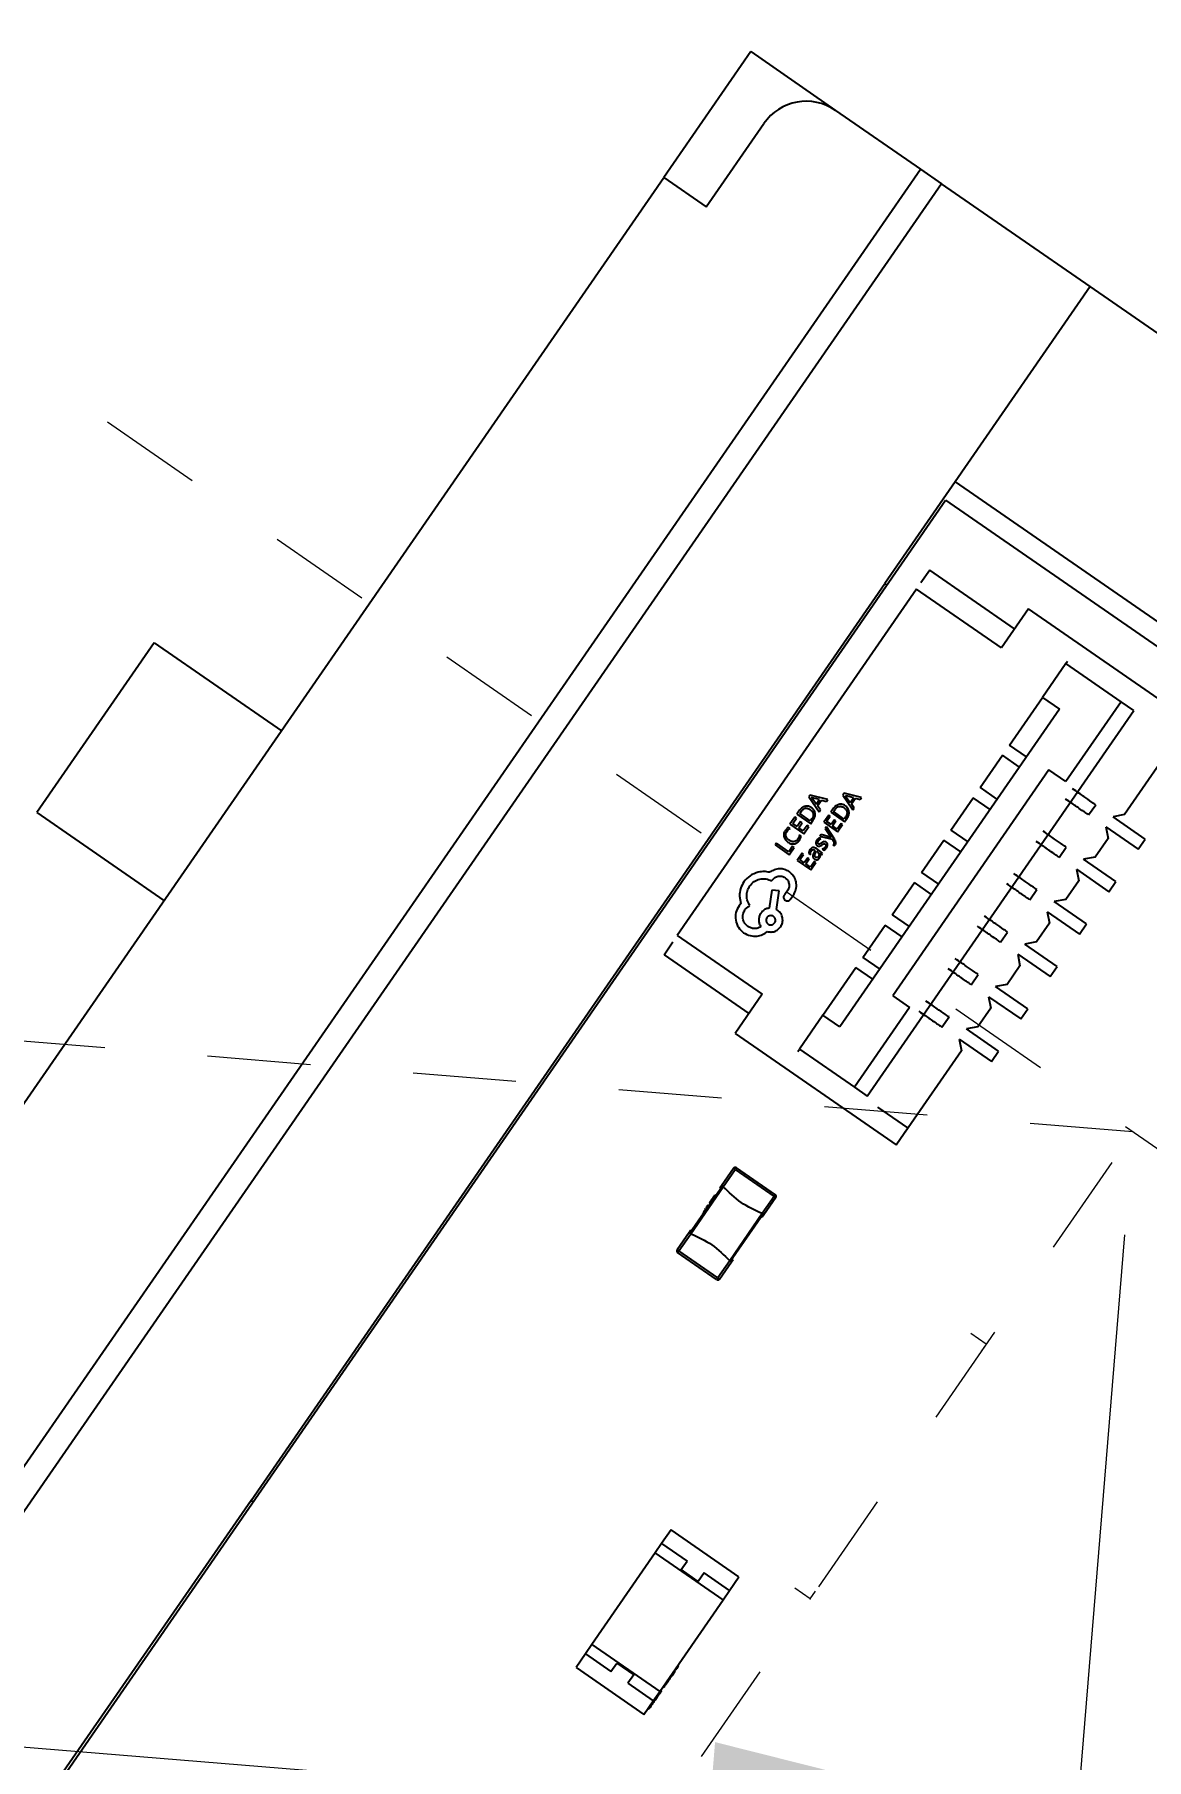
# Model space of a CAD drawing. Header units: millimetres. Extents: x 15 to 1184, y 5 to 836.
# Drawn here: x 909.63 to 920.41, y 581.32 to 598.03 of the extents above; entities that cross this region are included whole.
import ezdxf

# ---------------------------------------------------------------- set-up
doc = ezdxf.new("R2010")
doc.units = ezdxf.units.MM
doc.header["$PDSIZE"] = -1
doc.linetypes.add('虚线', pattern=[2, 1, -1])
doc.layers.get('0').update_dxf_attribs({"lineweight": 18})
doc.layers.add('尺寸线层', color=3, linetype='Continuous', lineweight=18)
doc.layers.add('虚线层', color=6, linetype='虚线', lineweight=18)
doc.styles.get("Standard").update_dxf_attribs({"font": 'txt.shx'})
doc.dimstyles.new('ISO-25', dxfattribs={"dimtxt": 2.5, "dimasz": 2.5, "dimexe": 1.25, "dimexo": 0.625, "dimtad": 1, "dimtxsty": 'Standard', "dimcen": 2.5, "dimdle": 5, "dimadec": 0, "dimazin": 0, "dimtfac": 1, "dimtmove": 0, "dimatfit": 3, "dimfxl": 0, "dimarcsym": 0})

# ---------------------------------------------------------------- blocks, each defined once
blk = doc.blocks.new('*X3')
at = {"layer": '尺寸线层', "linetype": 'Continuous'}
for points in [[(878.525, 583.971), (882.118, 584.272), (882.021, 583.091)], [(919.726, 580.607), (916.23, 581.487), (916.133, 580.305)]]:
    blk.add_hatch(color=0, dxfattribs=at).paths.add_polyline_path(points, flags=0)
at = {"layer": '尺寸线层', "color": 0, "linetype": 'Continuous'}
for p, q in [((878.999, 589.767), (878.444, 582.975)), ((920.199, 586.402), (919.644, 579.61)), ((888.996, 583.116), (878.525, 583.971)), ((898.246, 582.361), (919.726, 580.607))]:
    blk.add_line(p, q, dxfattribs=at)
at = {"layer": '尺寸线层', "color": 0, "insert": (893.621, 582.738), "char_height": 3.5, "width": 18.5, "attachment_point": 5}
blk.add_mtext('41,34', dxfattribs=at)
blk = doc.blocks.new('*X4')
at = {"layer": '尺寸线层', "linetype": 'Continuous'}
for points in [[(933.925, 607.127), (930.561, 608.415), (931.123, 609.458)], [(896.373, 589.352), (897.509, 592.769), (896.346, 592.996)]]:
    blk.add_hatch(color=0, dxfattribs=at).paths.add_polyline_path(points, flags=0)
at = {"layer": '尺寸线层', "color": 0, "linetype": 'Continuous'}
for start, end in [(55.3312, 100.8735), (112.9834, 175.3312)]:
    blk.add_arc((920.28, 587.399), 23.987, start, end, dxfattribs=at)
at = {"layer": '尺寸线层', "color": 0, "insert": (908.88, 611.482), "char_height": 3.5, "width": 27.5, "attachment_point": 5}
blk.add_mtext('120,00%%D', dxfattribs=at)

msp = doc.modelspace()

# ---------------------------------------------------------------- linework, layer by layer
at = {"color": 7, "linetype": 'Continuous', "lineweight": 25}
for p, q in [((916.576, 597.865), (915.734, 596.647)), ((916.576, 597.865), (917.398, 597.296)), ((916.145, 596.363), (916.702, 597.169)), ((917.398, 597.296), (918.221, 596.727)), ((906.712, 583.603), (915.734, 596.647)), ((908.357, 582.466), (918.221, 596.727)), ((915.734, 596.647), (916.145, 596.363)), ((918.221, 596.727), (918.426, 596.585)), ((918.426, 596.585), (908.117, 581.679)), ((919.865, 595.589), (918.426, 596.585)), ((919.865, 595.589), (918.557, 593.698)), ((928.09, 589.901), (919.865, 595.589)), ((918.557, 593.698), (917.875, 592.711)), ((918.557, 593.698), (926.782, 588.009)), ((909.946, 581.203), (918.464, 593.519)), ((918.464, 593.519), (926.668, 587.845)), ((918.312, 592.842), (918.226, 592.719)), ((919.134, 592.273), (918.312, 592.842)), ((911.731, 583.828), (917.875, 592.711)), ((918.184, 592.657), (915.863, 589.301)), ((917.875, 592.711), (917.895, 592.696)), ((919.006, 592.088), (918.184, 592.657)), ((919.268, 592.466), (919.006, 592.088)), ((920.83, 591.386), (919.268, 592.466)), ((910.791, 592.138), (909.654, 590.493)), ((910.791, 592.138), (912.025, 591.285)), ((919.631, 591.937), (919.404, 591.608)), ((919.631, 591.937), (919.647, 591.961)), ((920.166, 591.567), (919.631, 591.937)), ((919.568, 591.494), (917.439, 588.416)), ((917.705, 587.746), (920.289, 591.482)), ((919.084, 591.146), (919.404, 591.608)), ((919.404, 591.608), (919.568, 591.494)), ((920.166, 591.567), (919.631, 590.794)), ((920.289, 591.482), (920.166, 591.567)), ((919.249, 591.033), (919.084, 591.146)), ((920.745, 591.262), (920.199, 590.473)), ((918.8, 590.735), (919.016, 591.048)), ((919.18, 590.934), (919.016, 591.048)), ((919.467, 590.908), (917.952, 588.718)), ((919.631, 590.794), (919.467, 590.908)), ((917.153, 590.662), (917.14, 590.644)), ((917.14, 590.644), (917.238, 590.5)), ((917.322, 590.62), (917.153, 590.662)), ((917.163, 590.641), (917.174, 590.637)), ((917.163, 590.641), (917.171, 590.632)), ((917.171, 590.632), (917.213, 590.573)), ((917.244, 590.618), (917.174, 590.637)), ((917.482, 590.681), (917.469, 590.662)), ((917.469, 590.662), (917.566, 590.518)), ((917.65, 590.638), (917.482, 590.681)), ((917.492, 590.659), (917.503, 590.655)), ((917.492, 590.659), (917.499, 590.65)), ((917.499, 590.65), (917.541, 590.592)), ((917.572, 590.636), (917.503, 590.655)), ((917.541, 590.592), (917.572, 590.636)), ((917.552, 590.576), (917.591, 590.631)), ((917.591, 590.631), (917.637, 590.619)), ((917.637, 590.619), (917.65, 590.638)), ((918.515, 590.324), (918.732, 590.637)), ((918.896, 590.523), (918.732, 590.637)), ((918.8, 590.735), (918.964, 590.621)), ((909.654, 590.493), (910.887, 589.64)), ((917.05, 590.515), (917.023, 590.477)), ((917.023, 590.477), (917.157, 590.384)), ((917.051, 590.484), (917.065, 590.504)), ((917.153, 590.412), (917.051, 590.484)), ((917.213, 590.573), (917.244, 590.618)), ((917.224, 590.557), (917.263, 590.613)), ((917.251, 590.519), (917.224, 590.557)), ((917.238, 590.5), (917.251, 590.519)), ((917.263, 590.613), (917.309, 590.601)), ((917.332, 590.468), (917.284, 590.399)), ((917.309, 590.601), (917.322, 590.62)), ((917.347, 590.457), (917.332, 590.468)), ((917.378, 590.534), (917.352, 590.496)), ((917.352, 590.496), (917.485, 590.402)), ((917.379, 590.502), (917.393, 590.522)), ((917.482, 590.43), (917.379, 590.502)), ((917.579, 590.537), (917.552, 590.576)), ((917.566, 590.518), (917.579, 590.537)), ((919.851, 590.47), (919.92, 590.569)), ((920.199, 590.473), (920.088, 590.452)), ((916.94, 590.352), (916.912, 590.324)), ((916.958, 590.339), (916.94, 590.352)), ((917.004, 590.449), (916.955, 590.381)), ((916.955, 590.381), (917.089, 590.287)), ((916.983, 590.387), (917.019, 590.438)), ((917.025, 590.357), (916.983, 590.387)), ((917.019, 590.438), (917.004, 590.449)), ((917.059, 590.405), (917.025, 590.357)), ((917.041, 590.346), (917.074, 590.394)), ((917.085, 590.315), (917.041, 590.346)), ((917.074, 590.394), (917.059, 590.405)), ((917.124, 590.369), (917.085, 590.315)), ((917.089, 590.287), (917.139, 590.359)), ((917.139, 590.359), (917.124, 590.369)), ((917.167, 590.431), (917.153, 590.412)), ((917.157, 590.384), (917.182, 590.421)), ((917.284, 590.399), (917.417, 590.306)), ((917.309, 590.354), (917.297, 590.337)), ((917.297, 590.337), (917.35, 590.261)), ((917.388, 590.234), (917.309, 590.354)), ((917.311, 590.406), (917.347, 590.457)), ((917.354, 590.376), (917.311, 590.406)), ((917.387, 590.423), (917.354, 590.376)), ((917.369, 590.365), (917.402, 590.412)), ((917.414, 590.333), (917.369, 590.365)), ((917.402, 590.412), (917.387, 590.423)), ((917.452, 590.388), (917.414, 590.333)), ((917.417, 590.306), (917.467, 590.377)), ((917.467, 590.377), (917.452, 590.388)), ((917.495, 590.45), (917.482, 590.43)), ((917.485, 590.402), (917.511, 590.439)), ((918.515, 590.324), (918.68, 590.21)), ((920.019, 590.354), (920.332, 590.138)), ((920.019, 590.354), (920.04, 590.242)), ((920.4, 590.236), (920.088, 590.452)), ((916.826, 590.196), (916.814, 590.179)), ((916.814, 590.179), (916.947, 590.085)), ((916.944, 590.113), (916.826, 590.196)), ((916.981, 590.166), (916.944, 590.113)), ((916.947, 590.085), (916.996, 590.155)), ((916.996, 590.155), (916.981, 590.166)), ((917.064, 590.264), (917.048, 590.276)), ((917.273, 590.101), (917.212, 590.144)), ((917.238, 590.248), (917.218, 590.229)), ((917.254, 590.237), (917.238, 590.248)), ((917.261, 590.198), (917.242, 590.188)), ((917.258, 590.282), (917.245, 590.263)), ((917.245, 590.263), (917.366, 590.234)), ((917.347, 590.256), (917.258, 590.282)), ((917.265, 590.178), (917.286, 590.19)), ((917.268, 590.138), (917.286, 590.126)), ((917.356, 590.253), (917.347, 590.256)), ((917.35, 590.261), (917.357, 590.253)), ((917.366, 590.234), (917.378, 590.214)), ((917.38, 590.188), (917.371, 590.18)), ((917.371, 590.18), (917.386, 590.169)), ((917.386, 590.169), (917.395, 590.179)), ((918.231, 589.913), (918.447, 590.225)), ((918.612, 590.112), (918.447, 590.225)), ((919.567, 590.059), (919.635, 590.157)), ((920.04, 590.242), (919.915, 590.062)), ((920.332, 590.138), (920.4, 590.236)), ((917.073, 590.099), (917.025, 590.03)), ((917.025, 590.03), (917.158, 589.937)), ((917.052, 590.037), (917.088, 590.088)), ((917.095, 590.007), (917.052, 590.037)), ((917.088, 590.088), (917.073, 590.099)), ((917.128, 590.054), (917.095, 590.007)), ((917.11, 589.996), (917.143, 590.044)), ((917.155, 589.965), (917.11, 589.996)), ((917.143, 590.044), (917.128, 590.054)), ((917.138, 590.096), (917.154, 590.084)), ((917.193, 590.019), (917.155, 589.965)), ((917.158, 589.937), (917.208, 590.008)), ((917.201, 590.127), (917.185, 590.096)), ((917.208, 590.008), (917.193, 590.019)), ((917.201, 590.093), (917.214, 590.118)), ((917.214, 590.118), (917.223, 590.111)), ((917.247, 590.094), (917.261, 590.084)), ((917.261, 590.084), (917.273, 590.101)), ((919.915, 590.062), (919.803, 590.041)), ((920.116, 589.825), (919.803, 590.041)), ((916.778, 589.832), (916.783, 589.839)), ((917.947, 589.502), (918.163, 589.814)), ((918.327, 589.7), (918.163, 589.814)), ((918.231, 589.913), (918.395, 589.799)), ((919.755, 589.831), (919.63, 589.65)), ((919.735, 589.943), (920.047, 589.726)), ((919.735, 589.943), (919.755, 589.831)), ((920.047, 589.726), (920.116, 589.825)), ((916.466, 589.682), (916.479, 589.611)), ((916.779, 589.74), (916.756, 589.567)), ((916.85, 589.735), (916.779, 589.74)), ((916.827, 589.553), (916.85, 589.735)), ((916.905, 589.699), (916.9, 589.694)), ((916.935, 589.741), (916.905, 589.699)), ((916.958, 589.65), (916.997, 589.706)), ((919.283, 589.648), (919.351, 589.746)), ((919.63, 589.65), (919.519, 589.63)), ((919.831, 589.414), (919.519, 589.63)), ((916.479, 589.611), (916.462, 589.59)), ((916.836, 589.546), (916.827, 589.553)), ((917.947, 589.502), (918.111, 589.388)), ((919.451, 589.531), (919.763, 589.315)), ((919.451, 589.531), (919.471, 589.42)), ((915.863, 589.301), (916.685, 588.733)), ((917.662, 589.09), (917.878, 589.403)), ((918.043, 589.289), (917.878, 589.403)), ((918.998, 589.236), (919.066, 589.335)), ((919.471, 589.42), (919.346, 589.239)), ((919.763, 589.315), (919.831, 589.414)), ((915.735, 589.116), (915.82, 589.24)), ((919.346, 589.239), (919.234, 589.219)), ((919.547, 589.003), (919.234, 589.219)), ((915.735, 589.116), (916.557, 588.547)), ((917.274, 588.53), (917.594, 588.992)), ((917.758, 588.878), (917.594, 588.992)), ((917.662, 589.09), (917.827, 588.977)), ((919.186, 589.009), (919.061, 588.828)), ((919.166, 589.12), (919.479, 588.904)), ((919.166, 589.12), (919.186, 589.009)), ((919.479, 588.904), (919.547, 589.003)), ((918.714, 588.825), (918.782, 588.924)), ((919.061, 588.828), (918.95, 588.808)), ((919.262, 588.591), (918.95, 588.808)), ((916.685, 588.733), (916.424, 588.354)), ((917.952, 588.718), (918.116, 588.604)), ((918.882, 588.709), (919.194, 588.493)), ((918.882, 588.709), (918.902, 588.598)), ((917.274, 588.53), (917.047, 588.201)), ((917.439, 588.416), (917.274, 588.53)), ((918.116, 588.604), (917.582, 587.831)), ((918.429, 588.414), (918.498, 588.513)), ((918.902, 588.598), (918.777, 588.417)), ((919.194, 588.493), (919.262, 588.591)), ((916.424, 588.354), (917.986, 587.273)), ((918.597, 588.298), (918.91, 588.081)), ((918.597, 588.298), (918.618, 588.186)), ((918.777, 588.417), (918.666, 588.396)), ((918.978, 588.18), (918.666, 588.396)), ((917.031, 588.177), (917.047, 588.201)), ((917.047, 588.201), (917.582, 587.831)), ((918.618, 588.186), (918.072, 587.397)), ((918.91, 588.081), (918.978, 588.18)), ((917.582, 587.831), (917.705, 587.746)), ((918.1, 587.438), (917.809, 587.639)), ((917.986, 587.273), (918.1, 587.438)), ((916.292, 586.88), (916.408, 587.047)), ((916.309, 586.868), (916.425, 587.035)), ((916.425, 587.035), (916.408, 587.047)), ((916.436, 587.052), (916.425, 587.035)), ((916.425, 587.035), (916.803, 586.774)), ((916.436, 587.052), (916.814, 586.79)), ((916.301, 586.874), (915.986, 586.419)), ((915.994, 586.413), (916.309, 586.868)), ((916.229, 586.788), (916.237, 586.783)), ((916.277, 586.858), (916.292, 586.88)), ((916.277, 586.858), (916.285, 586.852)), ((916.309, 586.868), (916.302, 586.876)), ((916.803, 586.774), (916.814, 586.79)), ((916.121, 586.614), (916.112, 586.619)), ((916.117, 586.627), (916.126, 586.621)), ((916.117, 586.626), (916.125, 586.62)), ((916.119, 586.629), (916.123, 586.635)), ((916.119, 586.629), (916.127, 586.623)), ((916.121, 586.632), (916.129, 586.626)), ((916.125, 586.638), (916.133, 586.632)), ((916.135, 586.634), (916.127, 586.64)), ((916.131, 586.647), (916.139, 586.641)), ((916.132, 586.647), (916.14, 586.642)), ((916.134, 586.65), (916.138, 586.656)), ((916.134, 586.65), (916.142, 586.644)), ((916.138, 586.656), (916.146, 586.651)), ((916.141, 586.661), (916.149, 586.655)), ((916.141, 586.66), (916.141, 586.661)), ((916.149, 586.655), (916.141, 586.66)), ((916.141, 586.66), (916.141, 586.66)), ((916.143, 586.664), (916.151, 586.658)), ((916.144, 586.665), (916.152, 586.659)), ((916.145, 586.667), (916.146, 586.668)), ((916.146, 586.668), (916.148, 586.671)), ((916.147, 586.67), (916.156, 586.664)), ((916.148, 586.671), (916.15, 586.674)), ((916.149, 586.672), (916.151, 586.675)), ((916.15, 586.674), (916.151, 586.675)), ((916.15, 586.673), (916.158, 586.668)), ((916.151, 586.675), (916.159, 586.669)), ((916.152, 586.677), (916.155, 586.681)), ((916.152, 586.677), (916.16, 586.671)), ((916.155, 586.681), (916.163, 586.675)), ((916.156, 586.682), (916.159, 586.686)), ((916.159, 586.687), (916.167, 586.681)), ((916.161, 586.689), (916.169, 586.683)), ((916.166, 586.696), (916.174, 586.691)), ((916.167, 586.699), (916.175, 586.693)), ((916.185, 586.707), (916.177, 586.712)), ((916.185, 586.724), (916.193, 586.718)), ((916.198, 586.725), (916.189, 586.731)), ((916.2, 586.747), (916.209, 586.741)), ((916.21, 586.761), (916.214, 586.766)), ((916.21, 586.761), (916.219, 586.755)), ((916.211, 586.763), (916.22, 586.757)), ((916.214, 586.766), (916.216, 586.769)), ((916.214, 586.766), (916.222, 586.761)), ((916.216, 586.769), (916.224, 586.763)), ((916.225, 586.783), (916.234, 586.777)), ((916.803, 586.774), (916.687, 586.607)), ((916.819, 586.762), (916.704, 586.595)), ((916.819, 586.762), (916.803, 586.774)), ((916.106, 586.611), (916.115, 586.605)), ((916.111, 586.617), (916.119, 586.611)), ((916.687, 586.607), (916.372, 586.151)), ((916.695, 586.601), (916.381, 586.146)), ((916.68, 586.579), (916.688, 586.573)), ((916.704, 586.595), (916.688, 586.573)), ((915.978, 586.424), (915.862, 586.257)), ((915.878, 586.246), (915.994, 586.413)), ((915.993, 586.446), (915.978, 586.424)), ((915.984, 586.417), (915.994, 586.413)), ((916.001, 586.441), (915.993, 586.446)), ((915.862, 586.257), (915.878, 586.246)), ((915.878, 586.246), (915.867, 586.229)), ((916.245, 585.968), (915.867, 586.229)), ((916.257, 585.984), (915.878, 586.246)), ((916.372, 586.151), (916.257, 585.984)), ((916.273, 585.973), (916.389, 586.14)), ((916.389, 586.14), (916.404, 586.162)), ((916.404, 586.162), (916.396, 586.168)), ((916.245, 585.968), (916.257, 585.984)), ((916.257, 585.984), (916.273, 585.973)), ((911.731, 583.828), (909.74, 580.95)), ((911.752, 583.814), (911.731, 583.828)), ((915.803, 583.543), (915.712, 583.411)), ((916.461, 583.088), (915.803, 583.543)), ((915.65, 583.321), (915.036, 582.432)), ((915.712, 583.411), (915.65, 583.321)), ((916.308, 582.865), (915.65, 583.321)), ((915.712, 583.411), (915.959, 583.24)), ((915.902, 583.158), (915.959, 583.24)), ((916.067, 583.044), (915.902, 583.158)), ((916.124, 583.127), (916.067, 583.044)), ((916.37, 582.956), (916.124, 583.127)), ((916.308, 582.865), (916.37, 582.956)), ((916.37, 582.956), (916.461, 583.088)), ((915.693, 581.977), (916.308, 582.865)), ((914.973, 582.342), (914.882, 582.21)), ((915.036, 582.432), (914.973, 582.342)), ((914.973, 582.342), (915.22, 582.171)), ((915.036, 582.432), (915.693, 581.977)), ((914.882, 582.21), (915.54, 581.755)), ((915.22, 582.171), (915.277, 582.253)), ((915.277, 582.253), (915.441, 582.14)), ((915.441, 582.14), (915.384, 582.057)), ((915.785, 582.109), (915.793, 582.103)), ((915.794, 582.105), (915.786, 582.111)), ((915.792, 582.12), (915.801, 582.115)), ((915.801, 582.115), (915.793, 582.103)), ((915.795, 582.106), (915.794, 582.105)), ((915.794, 582.105), (915.794, 582.105)), ((915.803, 582.135), (915.811, 582.129)), ((915.807, 582.141), (915.815, 582.135)), ((915.808, 582.143), (915.816, 582.137)), ((915.827, 582.152), (915.816, 582.137)), ((915.816, 582.137), (915.816, 582.137)), ((915.818, 582.158), (915.827, 582.152)), ((915.83, 582.158), (915.822, 582.163)), ((915.83, 582.158), (915.827, 582.152)), ((915.841, 582.173), (915.83, 582.158)), ((915.832, 582.178), (915.841, 582.173)), ((915.836, 582.184), (915.845, 582.178)), ((915.84, 582.19), (915.849, 582.184)), ((915.842, 582.192), (915.85, 582.186)), ((915.86, 582.201), (915.85, 582.186)), ((915.852, 582.207), (915.86, 582.201)), ((915.864, 582.207), (915.856, 582.212)), ((915.864, 582.207), (915.86, 582.201)), ((915.874, 582.221), (915.864, 582.207)), ((915.866, 582.227), (915.874, 582.221)), ((915.384, 582.057), (915.631, 581.887)), ((915.631, 581.887), (915.693, 581.977)), ((915.673, 581.947), (915.681, 581.941)), ((915.691, 581.956), (915.683, 581.962)), ((915.702, 581.99), (915.71, 581.984)), ((915.724, 582.022), (915.732, 582.016)), ((915.728, 582.027), (915.736, 582.021)), ((915.736, 582.021), (915.732, 582.016)), ((915.747, 582.036), (915.736, 582.021)), ((915.747, 582.036), (915.738, 582.042)), ((915.739, 582.044), (915.748, 582.038)), ((915.747, 582.037), (915.739, 582.043)), ((915.743, 582.049), (915.752, 582.044)), ((915.747, 582.037), (915.747, 582.036)), ((915.753, 582.064), (915.761, 582.058)), ((915.76, 582.073), (915.768, 582.067)), ((915.768, 582.067), (915.761, 582.058)), ((915.762, 582.076), (915.77, 582.071)), ((915.77, 582.071), (915.762, 582.076)), ((915.764, 582.079), (915.772, 582.074)), ((915.765, 582.081), (915.773, 582.075)), ((915.787, 582.095), (915.773, 582.075)), ((915.779, 582.101), (915.787, 582.095)), ((915.788, 582.096), (915.78, 582.102)), ((915.781, 582.103), (915.789, 582.097)), ((915.788, 582.096), (915.787, 582.095)), ((915.789, 582.097), (915.788, 582.096)), ((915.793, 582.103), (915.789, 582.097)), ((915.54, 581.755), (915.631, 581.887)), ((915.58, 581.813), (915.588, 581.807)), ((915.589, 581.826), (915.597, 581.82)), ((915.611, 581.858), (915.619, 581.852)), ((915.615, 581.864), (915.623, 581.858)), ((915.624, 581.876), (915.632, 581.87)), ((915.647, 581.909), (915.655, 581.904))]:
    msp.add_line(p, q, dxfattribs=at)
at = {"color": 7, "linetype": 'Continuous'}
for p, q in [((918.858, 585.343), (918.71, 585.445)), ((918.858, 585.343), (918.807, 585.269)), ((917.152, 582.876), (917.004, 582.978)), ((917.152, 582.876), (917.203, 582.95))]:
    msp.add_line(p, q, dxfattribs=at)
at = {"color": 7, "linetype": 'Continuous', "lineweight": 25}
for centre, radius, start, end in [((917.114, 596.884), 0.5, 55.3312, 145.3312), ((916.425, 587.035), 0.02, 55.3312, 145.3312), ((916.803, 586.774), 0.02, 325.3312, 55.3312), ((915.878, 586.246), 0.02, 145.3312, 235.3312), ((916.257, 585.984), 0.02, 235.3312, 325.3312)]:
    msp.add_arc(centre, radius, start, end, dxfattribs=at)
for points, knots in [([(919.92, 590.569), (919.909, 590.576), (919.863, 590.608), (919.812, 590.643), (919.759, 590.68), (919.717, 590.709), (919.696, 590.723)], [0, 0, 0, 0, 0.0332238, 0.1356236, 0.2038276, 0.2715707, 0.2715707, 0.2715707, 0.2715707]), ([(917.103, 590.553), (917.093, 590.55), (917.072, 590.542), (917.057, 590.525), (917.05, 590.515)], [0, 0, 0, 0, 0.0320676, 0.0664716, 0.0664716, 0.0664716, 0.0664716]), ([(917.065, 590.504), (917.07, 590.511), (917.081, 590.524), (917.097, 590.531), (917.104, 590.534)], [0, 0, 0, 0, 0.02646598, 0.05029748, 0.05029748, 0.05029748, 0.05029748]), ([(917.164, 590.54), (917.16, 590.543), (917.15, 590.549), (917.135, 590.554), (917.119, 590.556), (917.108, 590.554), (917.103, 590.553)], [0, 0, 0, 0, 0.01724237, 0.03327509, 0.04883979, 0.06474371, 0.06474371, 0.06474371, 0.06474371]), ([(917.104, 590.534), (917.108, 590.534), (917.116, 590.536), (917.133, 590.533), (917.144, 590.527), (917.152, 590.522)], [0, 0, 0, 0, 0.01176328, 0.02373027, 0.0506592, 0.0506592, 0.0506592, 0.0506592]), ([(917.152, 590.522), (917.159, 590.516), (917.17, 590.508), (917.178, 590.492), (917.18, 590.484), (917.181, 590.48)], [0, 0, 0, 0, 0.02728271, 0.0395966, 0.05172171, 0.05172171, 0.05172171, 0.05172171]), ([(917.2, 590.485), (917.199, 590.491), (917.197, 590.501), (917.186, 590.522), (917.173, 590.533), (917.164, 590.54)], [0, 0, 0, 0, 0.01640191, 0.03259376, 0.06725999, 0.06725999, 0.06725999, 0.06725999]), ([(917.181, 590.48), (917.181, 590.476), (917.182, 590.468), (917.179, 590.451), (917.172, 590.439), (917.167, 590.431)], [0, 0, 0, 0, 0.01209769, 0.02454366, 0.05251926, 0.05251926, 0.05251926, 0.05251926]), ([(917.182, 590.421), (917.188, 590.431), (917.197, 590.446), (917.201, 590.469), (917.2, 590.48), (917.2, 590.485)], [0, 0, 0, 0, 0.03565949, 0.052204, 0.06871328, 0.06871328, 0.06871328, 0.06871328]), ([(917.431, 590.572), (917.421, 590.568), (917.4, 590.561), (917.386, 590.543), (917.378, 590.534)], [0, 0, 0, 0, 0.0320676, 0.0664716, 0.0664716, 0.0664716, 0.0664716]), ([(917.393, 590.522), (917.399, 590.529), (917.409, 590.543), (917.425, 590.549), (917.433, 590.552)], [0, 0, 0, 0, 0.02646598, 0.05029748, 0.05029748, 0.05029748, 0.05029748]), ([(917.493, 590.559), (917.488, 590.562), (917.478, 590.568), (917.463, 590.573), (917.447, 590.575), (917.437, 590.573), (917.431, 590.572)], [0, 0, 0, 0, 0.01724237, 0.03327509, 0.04883979, 0.06474371, 0.06474371, 0.06474371, 0.06474371]), ([(917.433, 590.552), (917.437, 590.553), (917.444, 590.554), (917.461, 590.552), (917.473, 590.545), (917.48, 590.54)], [0, 0, 0, 0, 0.01176328, 0.02373027, 0.0506592, 0.0506592, 0.0506592, 0.0506592]), ([(917.48, 590.54), (917.488, 590.534), (917.498, 590.526), (917.506, 590.511), (917.508, 590.503), (917.509, 590.499)], [0, 0, 0, 0, 0.02728271, 0.0395966, 0.05172171, 0.05172171, 0.05172171, 0.05172171]), ([(917.528, 590.504), (917.527, 590.509), (917.525, 590.52), (917.515, 590.54), (917.502, 590.551), (917.493, 590.559)], [0, 0, 0, 0, 0.01640191, 0.03259376, 0.06725999, 0.06725999, 0.06725999, 0.06725999]), ([(917.509, 590.499), (917.51, 590.495), (917.51, 590.487), (917.507, 590.469), (917.5, 590.458), (917.495, 590.45)], [0, 0, 0, 0, 0.01209769, 0.02454366, 0.05251926, 0.05251926, 0.05251926, 0.05251926]), ([(917.511, 590.439), (917.517, 590.449), (917.526, 590.464), (917.53, 590.487), (917.529, 590.498), (917.528, 590.504)], [0, 0, 0, 0, 0.03565949, 0.052204, 0.06871328, 0.06871328, 0.06871328, 0.06871328]), ([(919.851, 590.47), (919.84, 590.478), (919.817, 590.494), (919.777, 590.521), (919.736, 590.55), (919.69, 590.581), (919.649, 590.61), (919.628, 590.624)], [0, 0, 0, 0, 0.0334722, 0.0685147, 0.1359136, 0.2039721, 0.2715707, 0.2715707, 0.2715707, 0.2715707]), ([(916.912, 590.324), (916.907, 590.314), (916.898, 590.3), (916.896, 590.277), (916.897, 590.267), (916.898, 590.261)], [0, 0, 0, 0, 0.03366141, 0.04969426, 0.06607772, 0.06607772, 0.06607772, 0.06607772]), ([(916.917, 590.267), (916.917, 590.271), (916.916, 590.279), (916.917, 590.295), (916.924, 590.306), (916.928, 590.313)], [0, 0, 0, 0, 0.01213892, 0.02403813, 0.04918649, 0.04918649, 0.04918649, 0.04918649]), ([(916.928, 590.313), (916.932, 590.319), (916.94, 590.329), (916.952, 590.336), (916.958, 590.339)], [0, 0, 0, 0, 0.02026781, 0.03991892, 0.03991892, 0.03991892, 0.03991892]), ([(919.635, 590.157), (919.624, 590.165), (919.579, 590.196), (919.527, 590.232), (919.474, 590.269), (919.433, 590.298), (919.412, 590.312)], [0, 0, 0, 0, 0.0332238, 0.1356236, 0.2038276, 0.2715707, 0.2715707, 0.2715707, 0.2715707]), ([(916.898, 590.261), (916.899, 590.256), (916.902, 590.245), (916.913, 590.225), (916.926, 590.214), (916.936, 590.206)], [0, 0, 0, 0, 0.0165439, 0.03313358, 0.06912264, 0.06912264, 0.06912264, 0.06912264]), ([(916.947, 590.225), (916.94, 590.23), (916.93, 590.239), (916.921, 590.255), (916.918, 590.263), (916.917, 590.267)], [0, 0, 0, 0, 0.02794711, 0.04059952, 0.05301652, 0.05301652, 0.05301652, 0.05301652]), ([(916.936, 590.206), (916.945, 590.2), (916.96, 590.192), (916.981, 590.188), (916.991, 590.189), (916.996, 590.189)], [0, 0, 0, 0, 0.03347554, 0.04876416, 0.06386538, 0.06386538, 0.06386538, 0.06386538]), ([(916.995, 590.211), (916.991, 590.211), (916.983, 590.21), (916.966, 590.213), (916.955, 590.22), (916.947, 590.225)], [0, 0, 0, 0, 0.01181067, 0.02381915, 0.05017487, 0.05017487, 0.05017487, 0.05017487]), ([(917.033, 590.235), (917.027, 590.229), (917.02, 590.22), (917.006, 590.213), (916.998, 590.212), (916.995, 590.211)], [0, 0, 0, 0, 0.02361157, 0.03487021, 0.04640742, 0.04640742, 0.04640742, 0.04640742]), ([(916.996, 590.189), (917.001, 590.19), (917.011, 590.192), (917.029, 590.202), (917.039, 590.214), (917.046, 590.222)], [0, 0, 0, 0, 0.01495416, 0.02980062, 0.06181954, 0.06181954, 0.06181954, 0.06181954]), ([(917.048, 590.276), (917.047, 590.269), (917.045, 590.254), (917.037, 590.242), (917.033, 590.235)], [0, 0, 0, 0, 0.02113149, 0.04387482, 0.04387482, 0.04387482, 0.04387482]), ([(917.046, 590.222), (917.051, 590.229), (917.059, 590.242), (917.063, 590.257), (917.064, 590.264)], [0, 0, 0, 0, 0.02493695, 0.04641605, 0.04641605, 0.04641605, 0.04641605]), ([(917.152, 590.135), (917.148, 590.129), (917.14, 590.117), (917.138, 590.103), (917.138, 590.096)], [0, 0, 0, 0, 0.02160031, 0.04192881, 0.04192881, 0.04192881, 0.04192881]), ([(917.212, 590.144), (917.206, 590.147), (917.198, 590.152), (917.187, 590.155), (917.179, 590.155), (917.171, 590.152), (917.161, 590.147), (917.156, 590.14), (917.152, 590.135)], [0, 0, 0, 0, 0.01950247, 0.02777558, 0.03550671, 0.04314651, 0.05116102, 0.06977956, 0.06977956, 0.06977956, 0.06977956]), ([(917.164, 590.124), (917.166, 590.126), (917.17, 590.13), (917.176, 590.133), (917.18, 590.134), (917.185, 590.134), (917.192, 590.132), (917.197, 590.129), (917.201, 590.127)], [0, 0, 0, 0, 0.01049524, 0.0151369, 0.01969641, 0.02445293, 0.029654, 0.04207166, 0.04207166, 0.04207166, 0.04207166]), ([(917.218, 590.229), (917.215, 590.224), (917.209, 590.214), (917.207, 590.203), (917.207, 590.197)], [0, 0, 0, 0, 0.01768018, 0.0338896, 0.0338896, 0.0338896, 0.0338896]), ([(917.207, 590.197), (917.207, 590.195), (917.208, 590.19), (917.21, 590.183), (917.214, 590.177), (917.218, 590.174), (917.22, 590.172)], [0, 0, 0, 0, 0.00756379, 0.01466826, 0.02168824, 0.02901155, 0.02901155, 0.02901155, 0.02901155]), ([(917.22, 590.172), (917.223, 590.171), (917.228, 590.167), (917.235, 590.167), (917.238, 590.166)], [0, 0, 0, 0, 0.01007164, 0.01953359, 0.01953359, 0.01953359, 0.01953359]), ([(917.224, 590.202), (917.225, 590.205), (917.226, 590.21), (917.229, 590.215), (917.23, 590.218)], [0, 0, 0, 0, 0.00782677, 0.01682203, 0.01682203, 0.01682203, 0.01682203]), ([(917.23, 590.191), (917.229, 590.191), (917.228, 590.193), (917.226, 590.195), (917.225, 590.199), (917.225, 590.201), (917.224, 590.202)], [0, 0, 0, 0, 0.00335132, 0.00657395, 0.00985643, 0.01337768, 0.01337768, 0.01337768, 0.01337768]), ([(917.23, 590.218), (917.234, 590.222), (917.24, 590.23), (917.249, 590.235), (917.254, 590.237)], [0, 0, 0, 0, 0.01571859, 0.03101945, 0.03101945, 0.03101945, 0.03101945]), ([(917.242, 590.188), (917.241, 590.188), (917.239, 590.188), (917.235, 590.188), (917.232, 590.19), (917.23, 590.191)], [0, 0, 0, 0, 0.00293678, 0.00583698, 0.01198207, 0.01198207, 0.01198207, 0.01198207]), ([(917.238, 590.166), (917.242, 590.167), (917.252, 590.17), (917.26, 590.175), (917.265, 590.178)], [0, 0, 0, 0, 0.01233931, 0.02965066, 0.02965066, 0.02965066, 0.02965066]), ([(917.289, 590.211), (917.284, 590.21), (917.274, 590.207), (917.266, 590.202), (917.261, 590.198)], [0, 0, 0, 0, 0.01308112, 0.03049327, 0.03049327, 0.03049327, 0.03049327]), ([(917.297, 590.159), (917.293, 590.154), (917.285, 590.145), (917.274, 590.14), (917.268, 590.138)], [0, 0, 0, 0, 0.01758771, 0.03579591, 0.03579591, 0.03579591, 0.03579591]), ([(917.286, 590.19), (917.287, 590.19), (917.289, 590.19), (917.292, 590.19), (917.295, 590.189), (917.297, 590.188), (917.298, 590.188)], [0, 0, 0, 0, 0.00324355, 0.00633283, 0.00940654, 0.0126054, 0.0126054, 0.0126054, 0.0126054]), ([(917.286, 590.126), (917.29, 590.129), (917.299, 590.135), (917.306, 590.143), (917.309, 590.148)], [0, 0, 0, 0, 0.01561356, 0.03247037, 0.03247037, 0.03247037, 0.03247037]), ([(917.308, 590.206), (917.305, 590.208), (917.299, 590.211), (917.292, 590.211), (917.289, 590.211)], [0, 0, 0, 0, 0.01064221, 0.02073646, 0.02073646, 0.02073646, 0.02073646]), ([(917.298, 590.188), (917.299, 590.187), (917.301, 590.185), (917.303, 590.182), (917.304, 590.179), (917.304, 590.174), (917.302, 590.167), (917.299, 590.162), (917.297, 590.159)], [0, 0, 0, 0, 0.00373797, 0.00718329, 0.01053212, 0.01399702, 0.02197298, 0.03220324, 0.03220324, 0.03220324, 0.03220324]), ([(917.321, 590.181), (917.321, 590.183), (917.321, 590.188), (917.318, 590.195), (917.314, 590.201), (917.31, 590.204), (917.308, 590.206)], [0, 0, 0, 0, 0.0075327, 0.01467259, 0.02181977, 0.02937318, 0.02937318, 0.02937318, 0.02937318]), ([(917.309, 590.148), (917.313, 590.153), (917.319, 590.163), (917.321, 590.175), (917.321, 590.181)], [0, 0, 0, 0, 0.01863357, 0.03553838, 0.03553838, 0.03553838, 0.03553838]), ([(917.378, 590.214), (917.38, 590.212), (917.382, 590.208), (917.383, 590.2), (917.383, 590.194), (917.381, 590.19), (917.38, 590.188)], [0, 0, 0, 0, 0.00801928, 0.01500227, 0.02146536, 0.02804849, 0.02804849, 0.02804849, 0.02804849]), ([(917.395, 590.179), (917.397, 590.183), (917.401, 590.191), (917.401, 590.205), (917.397, 590.22), (917.391, 590.229), (917.388, 590.234)], [0, 0, 0, 0, 0.01294437, 0.02613802, 0.04120305, 0.0592642, 0.0592642, 0.0592642, 0.0592642]), ([(919.567, 590.059), (919.556, 590.067), (919.533, 590.082), (919.493, 590.11), (919.451, 590.139), (919.406, 590.17), (919.364, 590.199), (919.344, 590.213)], [0, 0, 0, 0, 0.0334722, 0.0685147, 0.1359136, 0.2039721, 0.2715707, 0.2715707, 0.2715707, 0.2715707]), ([(917.154, 590.084), (917.154, 590.092), (917.154, 590.106), (917.161, 590.118), (917.164, 590.124)], [0, 0, 0, 0, 0.02106358, 0.04132541, 0.04132541, 0.04132541, 0.04132541]), ([(917.185, 590.096), (917.183, 590.09), (917.178, 590.081), (917.178, 590.067), (917.18, 590.058), (917.185, 590.05), (917.19, 590.045), (917.194, 590.042)], [0, 0, 0, 0, 0.0174695, 0.03184726, 0.0385321, 0.04527647, 0.06009242, 0.06009242, 0.06009242, 0.06009242]), ([(917.194, 590.042), (917.198, 590.04), (917.204, 590.037), (917.213, 590.035), (917.218, 590.036), (917.22, 590.036)], [0, 0, 0, 0, 0.0141327, 0.02070815, 0.02730492, 0.02730492, 0.02730492, 0.02730492]), ([(917.196, 590.073), (917.196, 590.076), (917.196, 590.083), (917.199, 590.09), (917.201, 590.093)], [0, 0, 0, 0, 0.00889029, 0.02119061, 0.02119061, 0.02119061, 0.02119061]), ([(917.205, 590.06), (917.202, 590.062), (917.199, 590.065), (917.197, 590.069), (917.196, 590.072), (917.196, 590.073)], [0, 0, 0, 0, 0.00846152, 0.01228896, 0.01603595, 0.01603595, 0.01603595, 0.01603595]), ([(917.219, 590.057), (917.218, 590.057), (917.215, 590.057), (917.21, 590.057), (917.207, 590.059), (917.205, 590.06)], [0, 0, 0, 0, 0.00379781, 0.00749286, 0.01517157, 0.01517157, 0.01517157, 0.01517157]), ([(917.232, 590.067), (917.23, 590.065), (917.227, 590.06), (917.221, 590.058), (917.219, 590.057)], [0, 0, 0, 0, 0.00879322, 0.01669561, 0.01669561, 0.01669561, 0.01669561]), ([(917.22, 590.036), (917.224, 590.038), (917.233, 590.041), (917.24, 590.049), (917.243, 590.053)], [0, 0, 0, 0, 0.0136444, 0.02888454, 0.02888454, 0.02888454, 0.02888454]), ([(917.223, 590.111), (917.226, 590.108), (917.233, 590.103), (917.236, 590.094), (917.237, 590.09)], [0, 0, 0, 0, 0.01324566, 0.02573313, 0.02573313, 0.02573313, 0.02573313]), ([(917.237, 590.09), (917.238, 590.086), (917.238, 590.078), (917.234, 590.071), (917.232, 590.067)], [0, 0, 0, 0, 0.01216578, 0.02463157, 0.02463157, 0.02463157, 0.02463157]), ([(917.243, 590.053), (917.245, 590.056), (917.249, 590.062), (917.251, 590.073), (917.25, 590.084), (917.248, 590.09), (917.246, 590.094)], [0, 0, 0, 0, 0.01111146, 0.02149887, 0.03194154, 0.04320731, 0.04320731, 0.04320731, 0.04320731]), ([(916.509, 589.821), (916.497, 589.8), (916.471, 589.757), (916.468, 589.707), (916.466, 589.682)], [0, 0, 0, 0, 0.0735139, 0.1480768, 0.1480768, 0.1480768, 0.1480768]), ([(916.649, 589.915), (916.621, 589.906), (916.565, 589.888), (916.528, 589.843), (916.509, 589.821)], [0, 0, 0, 0, 0.0868627, 0.1717355, 0.1717355, 0.1717355, 0.1717355]), ([(916.567, 589.782), (916.58, 589.797), (916.606, 589.828), (916.663, 589.85), (916.723, 589.855), (916.76, 589.839), (916.778, 589.832)], [0, 0, 0, 0, 0.0595702, 0.1190803, 0.1784772, 0.2371289, 0.2371289, 0.2371289, 0.2371289]), ([(916.759, 589.914), (916.741, 589.917), (916.705, 589.925), (916.668, 589.918), (916.649, 589.915)], [0, 0, 0, 0, 0.0546653, 0.1116225, 0.1116225, 0.1116225, 0.1116225]), ([(916.949, 589.921), (916.935, 589.929), (916.905, 589.945), (916.853, 589.95), (916.802, 589.941), (916.774, 589.923), (916.759, 589.914)], [0, 0, 0, 0, 0.0504212, 0.1011886, 0.1521016, 0.2024768, 0.2024768, 0.2024768, 0.2024768]), ([(916.783, 589.839), (916.791, 589.848), (916.803, 589.862), (916.824, 589.872), (916.847, 589.878), (916.878, 589.879), (916.899, 589.867), (916.909, 589.861)], [0, 0, 0, 0, 0.0355316, 0.0528935, 0.0709174, 0.1064804, 0.1415875, 0.1415875, 0.1415875, 0.1415875]), ([(916.909, 589.861), (916.918, 589.854), (916.935, 589.839), (916.947, 589.806), (916.95, 589.772), (916.94, 589.751), (916.935, 589.741)], [0, 0, 0, 0, 0.0340759, 0.067563, 0.1014196, 0.1350144, 0.1350144, 0.1350144, 0.1350144]), ([(917.015, 589.822), (917.009, 589.842), (916.996, 589.881), (916.965, 589.907), (916.949, 589.921)], [0, 0, 0, 0, 0.0601116, 0.1204687, 0.1204687, 0.1204687, 0.1204687]), ([(916.997, 589.706), (917.005, 589.725), (917.023, 589.762), (917.017, 589.802), (917.015, 589.822)], [0, 0, 0, 0, 0.0596264, 0.1199164, 0.1199164, 0.1199164, 0.1199164]), ([(919.283, 589.648), (919.271, 589.655), (919.248, 589.671), (919.208, 589.699), (919.167, 589.727), (919.122, 589.759), (919.08, 589.788), (919.059, 589.802)], [0, 0, 0, 0, 0.0334722, 0.0685147, 0.1359136, 0.2039721, 0.2715707, 0.2715707, 0.2715707, 0.2715707]), ([(919.351, 589.746), (919.34, 589.754), (919.294, 589.785), (919.243, 589.821), (919.19, 589.858), (919.148, 589.886), (919.127, 589.901)], [0, 0, 0, 0, 0.0332238, 0.1356236, 0.2038276, 0.2715707, 0.2715707, 0.2715707, 0.2715707]), ([(916.568, 589.591), (916.56, 589.606), (916.542, 589.635), (916.534, 589.686), (916.54, 589.737), (916.558, 589.767), (916.567, 589.782)], [0, 0, 0, 0, 0.0504705, 0.1003938, 0.1518387, 0.203484, 0.203484, 0.203484, 0.203484]), ([(916.9, 589.694), (916.898, 589.689), (916.894, 589.683), (916.893, 589.674), (916.894, 589.664), (916.898, 589.653), (916.905, 589.647), (916.909, 589.644)], [0, 0, 0, 0, 0.01429969, 0.02114231, 0.0281447, 0.04219228, 0.05616846, 0.05616846, 0.05616846, 0.05616846]), ([(916.909, 589.644), (916.913, 589.641), (916.921, 589.637), (916.935, 589.637), (916.948, 589.641), (916.954, 589.647), (916.958, 589.65)], [0, 0, 0, 0, 0.01363251, 0.02693431, 0.04050544, 0.05381601, 0.05381601, 0.05381601, 0.05381601]), ([(916.462, 589.59), (916.449, 589.568), (916.424, 589.525), (916.428, 589.475), (916.431, 589.449)], [0, 0, 0, 0, 0.0735442, 0.147622, 0.147622, 0.147622, 0.147622]), ([(916.547, 589.39), (916.536, 589.4), (916.512, 589.42), (916.497, 589.465), (916.497, 589.511), (916.512, 589.538), (916.519, 589.551)], [0, 0, 0, 0, 0.0454056, 0.0907257, 0.1362896, 0.1814055, 0.1814055, 0.1814055, 0.1814055]), ([(916.519, 589.551), (916.526, 589.56), (916.539, 589.576), (916.559, 589.586), (916.568, 589.591)], [0, 0, 0, 0, 0.03181549, 0.06440954, 0.06440954, 0.06440954, 0.06440954]), ([(916.674, 589.519), (916.668, 589.508), (916.656, 589.487), (916.652, 589.451), (916.657, 589.416), (916.668, 589.396), (916.674, 589.386)], [0, 0, 0, 0, 0.0357937, 0.0714605, 0.1066549, 0.1412075, 0.1412075, 0.1412075, 0.1412075]), ([(916.756, 589.567), (916.748, 589.566), (916.732, 589.563), (916.709, 589.553), (916.69, 589.538), (916.679, 589.525), (916.674, 589.519)], [0, 0, 0, 0, 0.02497766, 0.04889204, 0.07297685, 0.098441, 0.098441, 0.098441, 0.098441]), ([(916.733, 589.476), (916.73, 589.471), (916.725, 589.46), (916.725, 589.445), (916.727, 589.434), (916.733, 589.423), (916.741, 589.414), (916.752, 589.408), (916.763, 589.404), (916.775, 589.404), (916.787, 589.407), (916.797, 589.413), (916.803, 589.419), (916.807, 589.424)], [0, 0, 0, 0, 0.0174611, 0.0349789, 0.0438202, 0.0524878, 0.0707306, 0.0795899, 0.0882631, 0.1064879, 0.1151978, 0.1237333, 0.1416174, 0.1416174, 0.1416174, 0.1416174]), ([(916.807, 589.424), (916.81, 589.429), (916.816, 589.44), (916.815, 589.455), (916.813, 589.466), (916.807, 589.477), (916.799, 589.485), (916.789, 589.492), (916.777, 589.495), (916.765, 589.495), (916.754, 589.492), (916.743, 589.487), (916.737, 589.48), (916.733, 589.476)], [0, 0, 0, 0, 0.0178214, 0.0355927, 0.0443026, 0.0528383, 0.0707226, 0.0795835, 0.0882575, 0.10648, 0.1151899, 0.1237256, 0.14161, 0.14161, 0.14161, 0.14161]), ([(916.864, 589.385), (916.872, 589.398), (916.887, 589.425), (916.886, 589.472), (916.871, 589.516), (916.848, 589.536), (916.836, 589.546)], [0, 0, 0, 0, 0.0454056, 0.0907257, 0.1362896, 0.1814055, 0.1814055, 0.1814055, 0.1814055]), ([(919.066, 589.335), (919.055, 589.343), (919.01, 589.374), (918.958, 589.41), (918.905, 589.446), (918.864, 589.475), (918.843, 589.489)], [0, 0, 0, 0, 0.0332238, 0.1356236, 0.2038276, 0.2715707, 0.2715707, 0.2715707, 0.2715707]), ([(916.431, 589.449), (916.437, 589.425), (916.45, 589.377), (916.488, 589.345), (916.507, 589.329)], [0, 0, 0, 0, 0.0728782, 0.1460746, 0.1460746, 0.1460746, 0.1460746]), ([(916.507, 589.329), (916.527, 589.317), (916.568, 589.294), (916.615, 589.296), (916.638, 589.296)], [0, 0, 0, 0, 0.0688258, 0.1379238, 0.1379238, 0.1379238, 0.1379238]), ([(916.674, 589.386), (916.664, 589.381), (916.644, 589.371), (916.61, 589.368), (916.577, 589.373), (916.557, 589.384), (916.547, 589.39)], [0, 0, 0, 0, 0.0333591, 0.0662503, 0.1004115, 0.1341027, 0.1341027, 0.1341027, 0.1341027]), ([(916.638, 589.296), (916.656, 589.3), (916.693, 589.307), (916.722, 589.329), (916.737, 589.34)], [0, 0, 0, 0, 0.0546025, 0.1092629, 0.1092629, 0.1092629, 0.1092629]), ([(916.737, 589.34), (916.749, 589.338), (916.772, 589.333), (916.808, 589.34), (916.841, 589.357), (916.857, 589.376), (916.864, 589.385)], [0, 0, 0, 0, 0.0357591, 0.0713743, 0.1079375, 0.1443015, 0.1443015, 0.1443015, 0.1443015]), ([(918.998, 589.236), (918.987, 589.244), (918.964, 589.26), (918.924, 589.288), (918.883, 589.316), (918.837, 589.348), (918.795, 589.376), (918.775, 589.391)], [0, 0, 0, 0, 0.0334722, 0.0685147, 0.1359136, 0.2039721, 0.2715707, 0.2715707, 0.2715707, 0.2715707]), ([(918.714, 588.825), (918.702, 588.833), (918.68, 588.849), (918.639, 588.876), (918.598, 588.905), (918.553, 588.936), (918.511, 588.965), (918.49, 588.98)], [0, 0, 0, 0, 0.0334722, 0.0685147, 0.1359136, 0.2039721, 0.2715707, 0.2715707, 0.2715707, 0.2715707]), ([(918.782, 588.924), (918.771, 588.931), (918.726, 588.963), (918.674, 588.998), (918.621, 589.035), (918.579, 589.064), (918.559, 589.078)], [0, 0, 0, 0, 0.0332238, 0.1356236, 0.2038276, 0.2715707, 0.2715707, 0.2715707, 0.2715707]), ([(918.498, 588.513), (918.486, 588.52), (918.441, 588.552), (918.389, 588.587), (918.337, 588.624), (918.295, 588.653), (918.274, 588.667)], [0, 0, 0, 0, 0.0332238, 0.1356236, 0.2038276, 0.2715707, 0.2715707, 0.2715707, 0.2715707]), ([(918.206, 588.568), (918.227, 588.554), (918.268, 588.525), (918.314, 588.494), (918.355, 588.465), (918.395, 588.437), (918.418, 588.422), (918.429, 588.414)], [0, 0, 0, 0, 0.0675986, 0.1356571, 0.2030559, 0.2380985, 0.2715707, 0.2715707, 0.2715707, 0.2715707]), ([(916.225, 586.783), (916.226, 586.784), (916.229, 586.787), (916.229, 586.788), (916.229, 586.788)], [0, 0, 0, 0, 0.003392667, 0.006799022, 0.006799022, 0.006799022, 0.006799022]), ([(916.299, 586.879), (916.298, 586.88), (916.295, 586.881), (916.293, 586.88), (916.293, 586.88), (916.292, 586.88)], [0, 0, 0, 0, 0.003068845, 0.006143304, 0.006977428, 0.006977428, 0.006977428, 0.006977428]), ([(916.301, 586.874), (916.301, 586.874), (916.301, 586.875), (916.303, 586.874), (916.304, 586.874), (916.304, 586.874)], [0, 0, 0, 0, 0.001553724, 0.003108053, 0.003524734, 0.003524734, 0.003524734, 0.003524734]), ([(916.117, 586.627), (916.117, 586.627), (916.118, 586.627), (916.119, 586.628), (916.119, 586.629)], [0, 0, 0, 0, 0.001572487, 0.003067286, 0.003067286, 0.003067286, 0.003067286]), ([(916.132, 586.647), (916.132, 586.648), (916.132, 586.648), (916.133, 586.649), (916.134, 586.65)], [0, 0, 0, 0, 0.001572487, 0.003067286, 0.003067286, 0.003067286, 0.003067286]), ([(916.153, 586.678), (916.153, 586.678), (916.153, 586.678), (916.153, 586.679), (916.154, 586.679), (916.154, 586.68), (916.155, 586.681), (916.156, 586.682), (916.156, 586.682)], [0, 0, 0, 0, 0.001442299, 0.002072111, 0.002668772, 0.003259219, 0.003871212, 0.005250777, 0.005250777, 0.005250777, 0.005250777]), ([(916.155, 586.681), (916.156, 586.682), (916.157, 586.684), (916.158, 586.686), (916.159, 586.687)], [0, 0, 0, 0, 0.003806487, 0.007470661, 0.007470661, 0.007470661, 0.007470661]), ([(916.157, 586.684), (916.157, 586.684), (916.158, 586.685), (916.159, 586.687), (916.159, 586.687), (916.16, 586.688), (916.16, 586.688)], [0, 0, 0, 0, 0.001349221, 0.002513123, 0.003620702, 0.004819278, 0.004819278, 0.004819278, 0.004819278]), ([(916.159, 586.687), (916.159, 586.687), (916.16, 586.689), (916.161, 586.689), (916.161, 586.689)], [0, 0, 0, 0, 0.001411458, 0.002937316, 0.002937316, 0.002937316, 0.002937316]), ([(916.177, 586.712), (916.177, 586.713), (916.177, 586.713), (916.179, 586.715), (916.181, 586.719), (916.184, 586.722), (916.185, 586.724)], [0, 0, 0, 0, 0.00371638, 0.00711335, 0.01053292, 0.01431093, 0.01431093, 0.01431093, 0.01431093]), ([(916.185, 586.724), (916.185, 586.725), (916.187, 586.727), (916.188, 586.729), (916.189, 586.731)], [0, 0, 0, 0, 0.003830095, 0.007808333, 0.007808333, 0.007808333, 0.007808333]), ([(916.189, 586.731), (916.191, 586.733), (916.194, 586.738), (916.198, 586.744), (916.2, 586.747)], [0, 0, 0, 0, 0.00993805, 0.01966542, 0.01966542, 0.01966542, 0.01966542]), ([(916.2, 586.747), (916.202, 586.749), (916.206, 586.754), (916.209, 586.759), (916.21, 586.761)], [0, 0, 0, 0, 0.00861903, 0.01735185, 0.01735185, 0.01735185, 0.01735185]), ([(916.211, 586.762), (916.212, 586.764), (916.214, 586.766), (916.216, 586.769), (916.218, 586.772), (916.219, 586.773), (916.219, 586.774)], [0, 0, 0, 0, 0.00352749, 0.00676509, 0.01001928, 0.01359228, 0.01359228, 0.01359228, 0.01359228]), ([(916.216, 586.769), (916.218, 586.771), (916.221, 586.777), (916.224, 586.781), (916.225, 586.783)], [0, 0, 0, 0, 0.00828662, 0.01662885, 0.01662885, 0.01662885, 0.01662885]), ([(916.694, 586.604), (916.695, 586.603), (916.695, 586.602), (916.696, 586.601), (916.696, 586.601), (916.695, 586.601)], [0, 0, 0, 0, 0.001541406, 0.003081795, 0.003547012, 0.003547012, 0.003547012, 0.003547012]), ([(916.704, 586.595), (916.704, 586.596), (916.704, 586.597), (916.703, 586.6), (916.701, 586.601), (916.701, 586.601)], [0, 0, 0, 0, 0.003096508, 0.006194066, 0.006932691, 0.006932691, 0.006932691, 0.006932691]), ([(915.978, 586.424), (915.977, 586.424), (915.977, 586.423), (915.979, 586.42), (915.98, 586.419), (915.98, 586.418)], [0, 0, 0, 0, 0.003096508, 0.006194066, 0.006932691, 0.006932691, 0.006932691, 0.006932691]), ([(915.987, 586.416), (915.987, 586.416), (915.986, 586.417), (915.986, 586.418), (915.986, 586.419), (915.986, 586.419)], [0, 0, 0, 0, 0.001541479, 0.003081942, 0.003547496, 0.003547496, 0.003547496, 0.003547496]), ([(916.381, 586.146), (916.38, 586.146), (916.38, 586.145), (916.378, 586.146), (916.377, 586.146), (916.377, 586.146)], [0, 0, 0, 0, 0.001553641, 0.003107888, 0.00352425, 0.00352425, 0.00352425, 0.00352425]), ([(916.382, 586.14), (916.384, 586.14), (916.386, 586.139), (916.388, 586.139), (916.389, 586.14), (916.389, 586.14)], [0, 0, 0, 0, 0.003068845, 0.006143304, 0.006977428, 0.006977428, 0.006977428, 0.006977428]), ([(915.811, 582.129), (915.81, 582.128), (915.807, 582.124), (915.803, 582.119), (915.801, 582.115), (915.801, 582.115)], [0, 0, 0, 0, 0.00755655, 0.01509631, 0.01794102, 0.01794102, 0.01794102, 0.01794102]), ([(915.815, 582.135), (915.815, 582.135), (915.815, 582.135), (915.813, 582.132), (915.811, 582.13), (915.811, 582.129)], [0, 0, 0, 0, 0.003357675, 0.005942554, 0.007157, 0.007157, 0.007157, 0.007157]), ([(915.681, 581.941), (915.677, 581.936), (915.671, 581.928), (915.662, 581.914), (915.657, 581.907), (915.655, 581.904)], [0, 0, 0, 0, 0.02231825, 0.03389185, 0.04588599, 0.04588599, 0.04588599, 0.04588599]), ([(915.691, 581.956), (915.69, 581.955), (915.689, 581.953), (915.685, 581.948), (915.682, 581.944), (915.681, 581.941)], [0, 0, 0, 0, 0.00588962, 0.01197843, 0.01821944, 0.01821944, 0.01821944, 0.01821944]), ([(915.71, 581.984), (915.71, 581.983), (915.709, 581.982), (915.705, 581.976), (915.698, 581.967), (915.693, 581.96), (915.691, 581.956)], [0, 0, 0, 0, 0.00869457, 0.01740986, 0.02647346, 0.0334023, 0.0334023, 0.0334023, 0.0334023]), ([(915.752, 582.044), (915.75, 582.042), (915.748, 582.039), (915.748, 582.038), (915.748, 582.038)], [0, 0, 0, 0, 0.00328627, 0.006853738, 0.006853738, 0.006853738, 0.006853738]), ([(915.754, 582.047), (915.753, 582.046), (915.752, 582.044), (915.751, 582.044), (915.751, 582.043)], [0, 0, 0, 0, 0.002198817, 0.004658115, 0.004658115, 0.004658115, 0.004658115]), ([(915.761, 582.058), (915.76, 582.055), (915.756, 582.05), (915.753, 582.046), (915.752, 582.044)], [0, 0, 0, 0, 0.00889063, 0.01743154, 0.01743154, 0.01743154, 0.01743154]), ([(915.759, 582.054), (915.757, 582.052), (915.755, 582.049), (915.753, 582.046), (915.752, 582.044)], [0, 0, 0, 0, 0.00598887, 0.01166955, 0.01166955, 0.01166955, 0.01166955]), ([(915.766, 582.064), (915.765, 582.064), (915.765, 582.064), (915.765, 582.062), (915.764, 582.061), (915.763, 582.06), (915.761, 582.057), (915.76, 582.055), (915.759, 582.054)], [0, 0, 0, 0, 0.00338876, 0.00485162, 0.00623016, 0.00759356, 0.00901326, 0.01225181, 0.01225181, 0.01225181, 0.01225181]), ([(915.772, 582.074), (915.772, 582.073), (915.772, 582.073), (915.771, 582.072), (915.771, 582.071), (915.771, 582.071), (915.77, 582.071), (915.77, 582.071), (915.77, 582.071), (915.77, 582.071)], [0, 0, 0, 0, 0.000699039, 0.001368613, 0.001702646, 0.002294249, 0.002589284, 0.003191938, 0.00380898, 0.00380898, 0.00380898, 0.00380898]), ([(915.773, 582.075), (915.773, 582.075), (915.773, 582.074), (915.773, 582.074), (915.772, 582.074)], [0, 0, 0, 0, 0.000165121, 0.00143234, 0.00143234, 0.00143234, 0.00143234]), ([(915.597, 581.82), (915.595, 581.817), (915.59, 581.81), (915.588, 581.807), (915.588, 581.807), (915.588, 581.807)], [0, 0, 0, 0, 0.00674264, 0.01349763, 0.01585767, 0.01585767, 0.01585767, 0.01585767]), ([(915.619, 581.852), (915.615, 581.847), (915.608, 581.837), (915.601, 581.826), (915.598, 581.821), (915.597, 581.82)], [0, 0, 0, 0, 0.01652293, 0.03304491, 0.03880066, 0.03880066, 0.03880066, 0.03880066]), ([(915.623, 581.858), (915.623, 581.858), (915.623, 581.857), (915.622, 581.857), (915.622, 581.856), (915.621, 581.855), (915.62, 581.854), (915.62, 581.853), (915.619, 581.852), (915.619, 581.852)], [0, 0, 0, 0, 0.001015501, 0.002031002, 0.003046512, 0.004062039, 0.005077592, 0.006093174, 0.007760129, 0.007760129, 0.007760129, 0.007760129]), ([(915.632, 581.87), (915.631, 581.869), (915.629, 581.866), (915.626, 581.862), (915.624, 581.86), (915.623, 581.858)], [0, 0, 0, 0, 0.00423436, 0.00846704, 0.01484547, 0.01484547, 0.01484547, 0.01484547]), ([(915.655, 581.904), (915.653, 581.901), (915.648, 581.894), (915.64, 581.883), (915.635, 581.875), (915.632, 581.87)], [0, 0, 0, 0, 0.01069501, 0.02129357, 0.04048764, 0.04048764, 0.04048764, 0.04048764])]:
    msp.add_open_spline(points, degree=3, knots=knots, dxfattribs=at)
for points in [[(916.687, 586.607), (916.617, 586.639), (916.475, 586.704), (916.364, 586.814), (916.309, 586.868)], [(916.687, 586.607), (916.689, 586.606), (916.692, 586.605), (916.695, 586.604), (916.697, 586.603)], [(915.994, 586.413), (916.065, 586.38), (916.206, 586.315), (916.317, 586.206), (916.372, 586.151)], [(916.379, 586.144), (916.378, 586.145), (916.376, 586.147), (916.374, 586.15), (916.372, 586.151)]]:
    msp.add_open_spline(points, degree=3, dxfattribs=at)
at = {"color": 7, "linetype": 'Continuous'}
for p in [(918.858, 585.343), (917.152, 582.876)]:
    msp.add_point(p, dxfattribs=at)
at = {"layer": '虚线层'}
for p, q in [((972.408, 662.769), (884.66, 535.897)), ((957.218, 561.852), (872.207, 620.648)), ((920.28, 587.399), (879.08, 590.764))]:
    msp.add_line(p, q, dxfattribs=at)

# ---------------------------------------------------------------- dimensions: what is measured, and where the dimension line sits
at = {"layer": '尺寸线层'}
dim = msp.add_angular_dim_2l(base=(910.017, 609.08), line1=((972.408, 662.769), (884.66, 535.897)), line2=((920.28, 587.399), (879.08, 590.764)), dimstyle='ISO-25', override={"dimtxt": 3.5, "dimasz": 3.556, "dimexe": 1, "dimexo": 1, "dimgap": 1.524, "dimtad": 0, "dimtih": 1, "dimtoh": 1, "dimzin": 0, "dimsah": 1, "dimdle": 7.112, "dimadec": 2, "dimtfill": 1, "dimtolj": 1, "dimtzin": 0}, dxfattribs=at)
dim.commit()
dim.dimension.update_dxf_attribs({"geometry": '*X4', "text_midpoint": (908.88, 611.482)})
dim = msp.add_linear_dim(base=(919.726, 580.607), p1=(879.08, 590.764), p2=(920.28, 587.399), angle=355.3312, dimstyle='ISO-25', override={"dimtxt": 3.5, "dimasz": 3.556, "dimexe": 1, "dimexo": 1, "dimgap": 1.524, "dimtih": 1, "dimtoh": 1, "dimzin": 0, "dimsah": 1, "dimdle": 7.112, "dimadec": 2, "dimtfill": 1, "dimtolj": 1, "dimtzin": 8}, dxfattribs=at)
dim.commit()
dim.dimension.update_dxf_attribs({"geometry": '*X3', "text_midpoint": (893.621, 582.738), "dimtype": 160})

doc.saveas('drawing.dxf')
